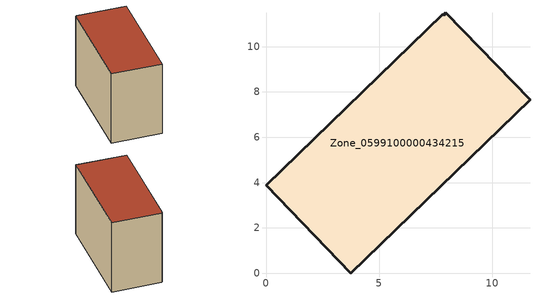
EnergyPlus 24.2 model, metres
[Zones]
Zone_0599100000434215
 floor ground (C_G): 0,3.88 7.8,11.44 7.85,11.39 7.94,11.49 11.66,7.65 3.75,0 z0
 wall outside (C_F): 0,3.88 3.75,0 11.66,7.65 7.94,11.49 7.85,11.39 7.8,11.44 0,3.88 z0:8.35
 roof outside (C_R): 7.8,11.44 0,3.88 3.75,0 11.66,7.65 7.94,11.49 7.85,11.39 z8.35
[BUILDING]
Pand.0599100000434215: North Axis=0; Terrain=City; Loads Convergence Tolerance Value=0.04; Temperature Convergence Tolerance Value=0.4; Solar Distribution=FullExterior; Maximum Number of Warmup Days=25; Minimum Number of Warmup Days=1
[Site:Location]
Rotterdam.The.Hague.AP_ZH_NLD Design_Conditions: Latitude=51.96; Longitude=4.45; Time Zone=1; Elevation=-4.5
[SITE:GROUNDTEMPERATURE:BUILDINGSURFACE]
18, 18, 18, 18, 18, 18, 18, 18, 18, 18, 18, 18
[MATERIAL] Thermal Absorptance=0.9; Solar Absorptance=0.7; Visible Absorptance=0.7
Name | Roughness | Thickness | Conductivity | Density | Specific Heat
G.TI.2006-2014 | MediumSmooth | 0.15 | 0.06 | 540 | 1210
F.TI.2006-2014 | Rough | 0.3 | 0.12 | 1920 | 840
R.TI.2006-2014 | MediumRough | 0.2 | 0.08 | 1500 | 1000
[CONSTRUCTION]
C_G: G.TI.2006-2014
C_F: F.TI.2006-2014
C_R: R.TI.2006-2014
[ZONE]
Zone_0599100000434215: Type=1; Multiplier=1; Ceiling Height=Autocalculate; Volume=Autocalculate; Floor Area=autocalculate; Part of Total Floor Area=Yes
[ZONEINFILTRATION:DESIGNFLOWRATE]
Infil_Zone_0599100000434215: Zone or ZoneList or Space or SpaceList=Zone_0599100000434215; Schedule=AlwaysOn; Design Flow Rate Calculation Method=Flow/Area; Flow Rate per Floor Area=0.0015; Constant Term Coefficient=1; Temperature Term Coefficient=0; Velocity Term Coefficient=0; Velocity Squared Term Coefficient=0
[HVACTEMPLATE:ZONE:IDEALLOADSAIRSYSTEM]
Zone_0599100000434215: Maximum Heating Supply Air Temperature=50; Minimum Cooling Supply Air Temperature=13; Maximum Heating Supply Air Humidity Ratio=0.0156; Minimum Cooling Supply Air Humidity Ratio=0.0077; Heating Limit=NoLimit; Cooling Limit=NoLimit; Dehumidification Control Type=ConstantSensibleHeatRatio; Cooling Sensible Heat Ratio=0.7; Dehumidification Setpoint=60; Humidification Control Type=None; Humidification Setpoint=30; Outdoor Air Method=None; Outdoor Air Flow Rate per Person=0.00944; Outdoor Air Flow Rate per Zone Floor Area=0; Outdoor Air Flow Rate per Zone=0; Demand Controlled Ventilation Type=None; Outdoor Air Economizer Type=NoEconomizer; Heat Recovery Type=None; Sensible Heat Recovery Effectiveness=0.7; Latent Heat Recovery Effectiveness=0.65
[ZONECONTROL:THERMOSTAT]
ThermostatControl_Zone_0599100000434215: Zone or ZoneList=Zone_0599100000434215; Control Type Schedule=DualSetpointControlType; Control 1=Thermostat_Zone_0599100000434215; Temperature Difference Between Cutout And Setpoint=0
[THERMOSTATSETPOINT:DUALSETPOINT]
Thermostat_Zone_0599100000434215: Heating Setpoint Temperature Schedule=HeatingSetpoint_Zone_0599100000434215; Cooling Setpoint Temperature Schedule=CoolingSetpoint_Zone_0599100000434215
[SCHEDULE:COMPACT]
HeatingSetpoint_Zone_0599100000434215: Through: 12/31, For: AllDays, Until: 24:00, 21
CoolingSetpoint_Zone_0599100000434215: Through: 12/31, For: AllDays, Until: 24:00, 24
DualSetpointControlType: Through: 12/31, For: AllDays, Until: 24:00, 4
AlwaysOn: Through: 12/31, For: AllDays, Until: 24:00, 1
